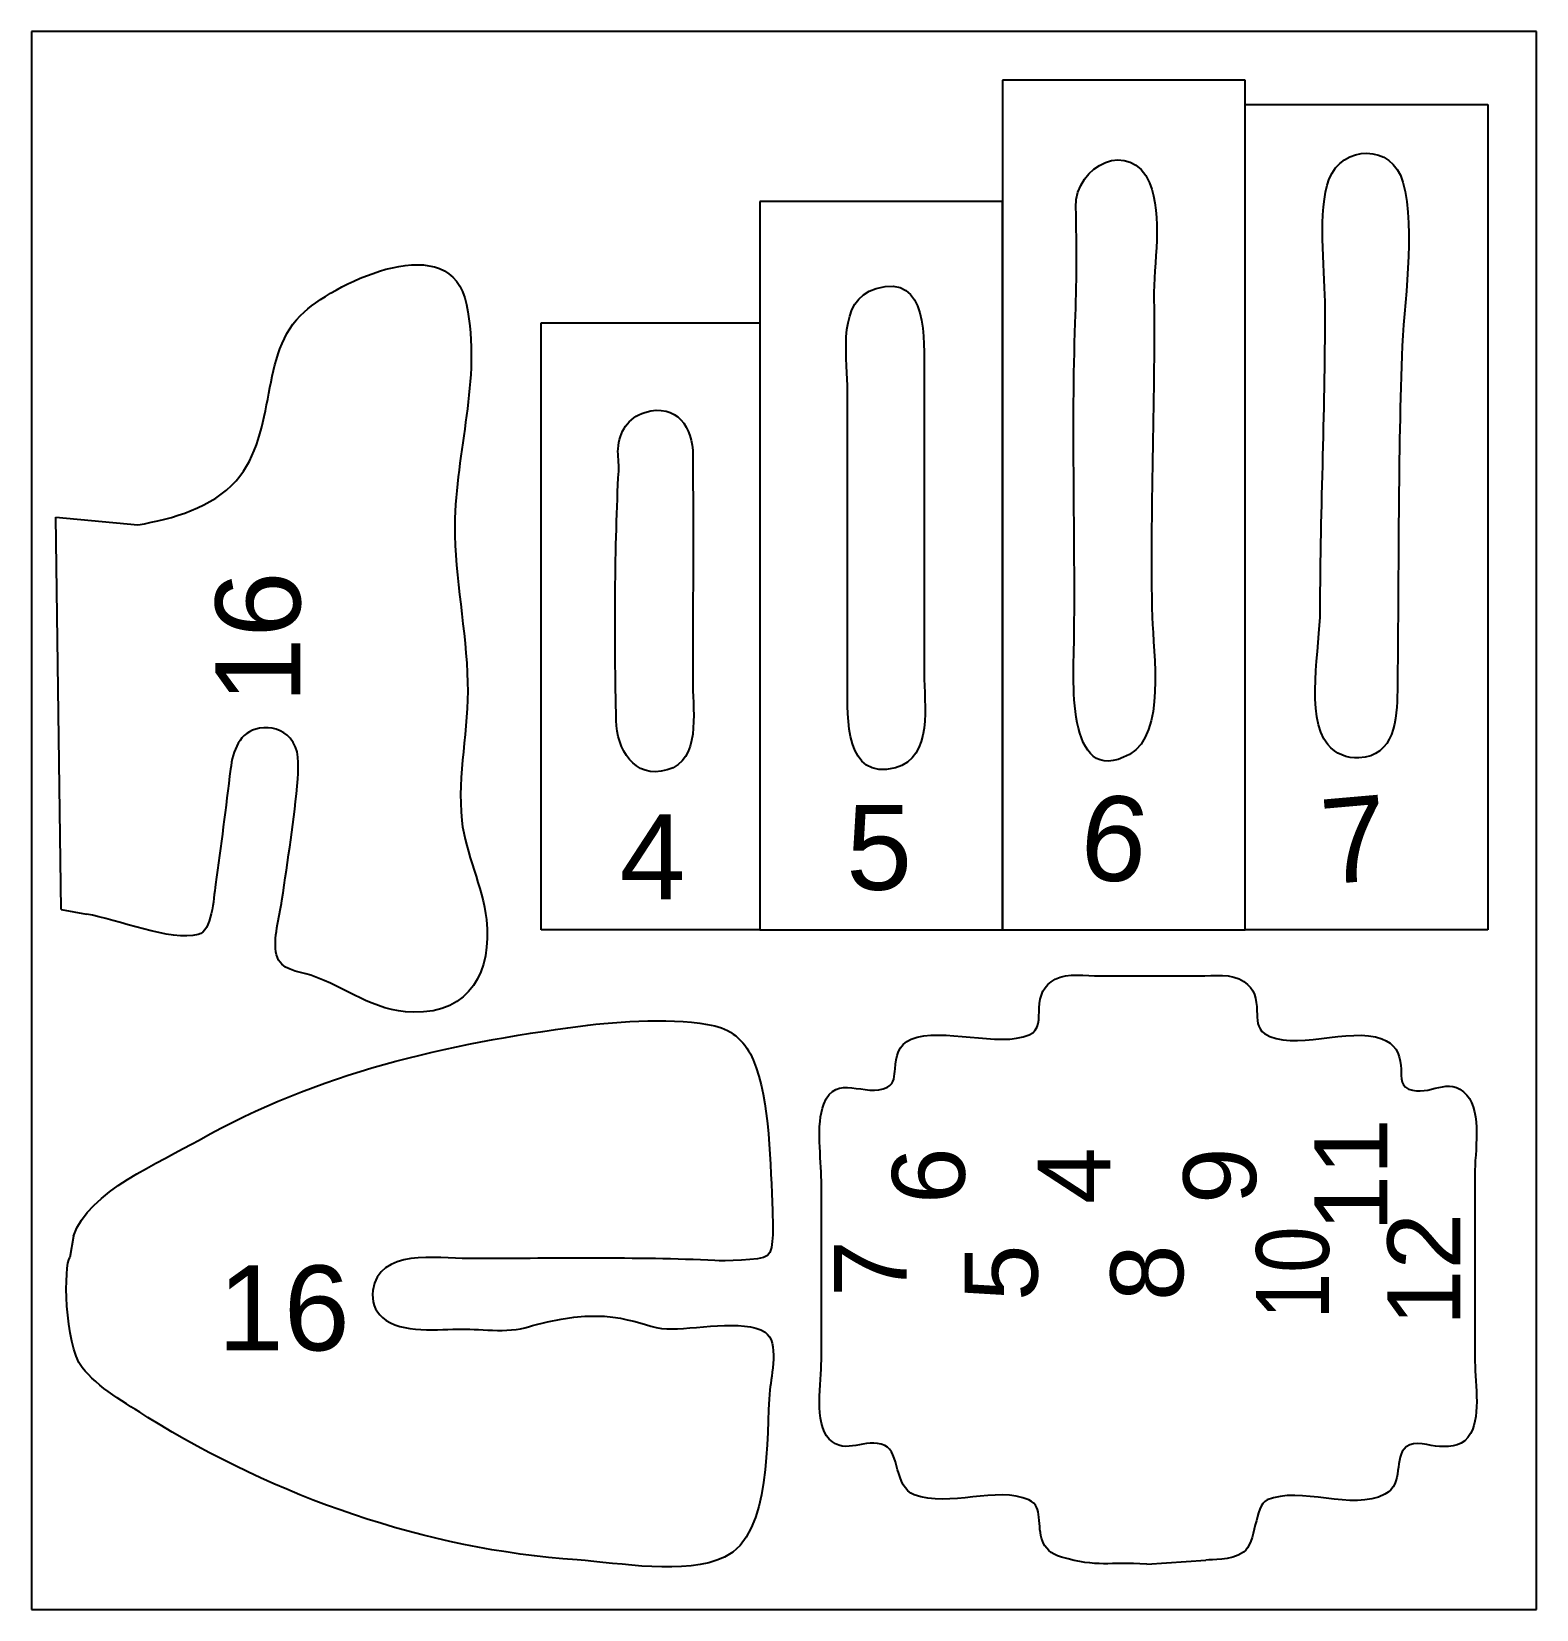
# Model space of a CAD drawing. Header units: millimetres. Extents: x 0 to 62, y 0 to 65.
import ezdxf
from ezdxf.enums import TextEntityAlignment as Align

# ---------------------------------------------------------------- set-up
doc = ezdxf.new("R2010")
doc.units = ezdxf.units.MM
doc.layers.get('0').update_dxf_attribs({"lineweight": 25})
doc.layers.add('Cut', color=7, linetype='Continuous')
doc.layers.add('Stege', color=5, linetype='Continuous', lineweight=25)
doc.layers.add('Text', color=1, linetype='Continuous', lineweight=25)
doc.styles.add('textstyle0', font='')
doc.styles.add('textstyle1', font='')
doc.styles.add('textstyle10', font='')
doc.styles.add('textstyle11', font='')
doc.styles.add('textstyle12', font='')
doc.styles.add('textstyle13', font='')
doc.styles.add('textstyle14', font='')
doc.styles.add('textstyle2', font='')
doc.styles.add('textstyle3', font='')
doc.styles.add('textstyle4', font='')
doc.styles.add('textstyle5', font='')
doc.styles.add('textstyle6', font='')
doc.styles.add('textstyle7', font='')
doc.styles.add('textstyle8', font='')
doc.styles.add('textstyle9', font='')
doc.styles.get('textstyle0').set_extended_font_data('Arial')
doc.styles.get('textstyle1').set_extended_font_data('Arial')
doc.styles.get('textstyle10').set_extended_font_data('Arial')
doc.styles.get('textstyle11').set_extended_font_data('Arial Narrow')
doc.styles.get('textstyle12').set_extended_font_data('Arial')
doc.styles.get('textstyle13').set_extended_font_data('Arial')
doc.styles.get('textstyle14').set_extended_font_data('Arial')
doc.styles.get('textstyle2').set_extended_font_data('Arial')
doc.styles.get('textstyle3').set_extended_font_data('Arial')
doc.styles.get('textstyle4').set_extended_font_data('Arial')
doc.styles.get('textstyle5').set_extended_font_data('Arial')
doc.styles.get('textstyle6').set_extended_font_data('Arial')
doc.styles.get('textstyle7').set_extended_font_data('Arial')
doc.styles.get('textstyle8').set_extended_font_data('Arial')
doc.styles.get('textstyle9').set_extended_font_data('Arial')

msp = doc.modelspace()

# ---------------------------------------------------------------- linework, layer by layer
for p, q in [((62, 65), (0, 65)), ((0, 65), (0, 0)), ((62, 0), (62, 65)), ((50, 63), (40, 63)), ((40, 63), (40, 28)), ((50, 28), (50, 63)), ((50, 28), (50, 62)), ((50, 62), (60, 62)), ((60, 62), (60, 28)), ((40, 58), (30, 58)), ((30, 58), (30, 28)), ((40, 28), (40, 58)), ((21, 53), (30, 53)), ((21, 28), (21, 53)), ((30, 53), (30, 28)), ((30, 28), (21, 28)), ((30, 28), (40, 28)), ((40, 28), (50, 28)), ((60, 28), (50, 28)), ((0, 0), (62, 0))]:
    msp.add_line(p, q)
at = {"layer": 'Cut'}
for p, q in [((1.226, 28.84), (1, 45)), ((1, 45), (4.378, 44.678))]:
    msp.add_line(p, q, dxfattribs=at)
for points in [[(36.772, 50.947), (36.772, 38.564)], [(33.611, 38.037), (33.611, 50.42)], [(44.019, 26.097), (48.11, 26.097)], [(32.539, 10.262), (32.539, 17.652)], [(59.458, 17.916), (59.458, 10.394)]]:
    msp.add_lwpolyline(points, dxfattribs=at)
for points in [[(43.024, 57.766), (42.982, 59.511), (45.303, 60.593), (46.06, 58.766)], [(53.466, 58.929), (53.985, 60.306), (56.067, 60.417), (56.499, 58.797)], [(46.06, 58.766), (46.624, 57.407), (46.222, 55.416), (46.241, 53.984)], [(53.29, 53.88), (53.28, 55.329), (52.961, 57.588), (53.466, 58.929)], [(56.499, 58.797), (57.04, 56.762), (56.524, 53.768), (56.449, 51.64)], [(43, 53), (43.06, 54.618), (43.064, 56.108), (43.024, 57.766)], [(11.241, 53.459), (12.641, 54.695), (17.288, 56.964), (17.924, 53.75)], [(34.796, 54.417), (36.955, 55.084), (36.772, 52.232), (36.772, 50.947)], [(33.611, 50.42), (33.611, 51.729), (33.168, 53.914), (34.796, 54.417)], [(46.241, 53.984), (46.3, 49.662), (46.055, 45.245), (46.171, 40.878)], [(8.425, 46.498), (10.197, 48.521), (9.309, 51.753), (11.241, 53.459)], [(17.924, 53.75), (18.548, 50.601), (17.456, 47.758), (17.441, 44.645)], [(53.092, 41.146), (53.093, 45.374), (53.32, 49.662), (53.29, 53.88)], [(42.953, 39.892), (43.008, 44.301), (42.84, 48.608), (43, 53)], [(56.449, 51.64), (56.291, 47.077), (56.329, 42.447), (56.272, 37.848)], [(25.27, 49.308), (26.601, 49.726), (27.24, 48.663), (27.246, 47.55)], [(24.165, 47.814), (24.212, 48.513), (24.576, 49.091), (25.27, 49.308)], [(24.189, 46.891), (24.208, 47.243), (24.144, 47.504), (24.165, 47.814)], [(27.246, 47.55), (27.262, 44.401), (27.246, 41.218), (27.246, 38.066)], [(24.086, 36.617), (24.004, 39.921), (24.027, 43.939), (24.189, 46.891)], [(4.378, 44.678), (5.825, 44.93), (7.453, 45.388), (8.425, 46.498)], [(17.441, 44.645), (17.431, 42.467), (17.914, 40.349), (17.967, 38.18)], [(53.408, 35.625), (52.455, 36.782), (53.092, 39.702), (53.092, 41.146)], [(46.171, 40.878), (46.21, 39.381), (46.747, 36.063), (45.232, 35.224)], [(45.232, 35.224), (42.552, 33.737), (42.939, 38.635), (42.953, 39.892)], [(36.772, 38.564), (36.772, 37.301), (37.157, 35.092), (35.587, 34.67)], [(17.967, 38.18), (18.014, 36.275), (17.525, 34.39), (17.727, 32.505)], [(27.246, 38.066), (27.246, 36.938), (27.577, 34.98), (26.191, 34.584)], [(35.587, 34.67), (33.513, 34.112), (33.611, 36.757), (33.611, 38.037)], [(56.272, 37.848), (56.258, 36.675), (56.157, 35.146), (54.682, 35.08)], [(26.191, 34.584), (24.803, 34.188), (24.115, 35.45), (24.086, 36.617)], [(9.392, 36.302), (8.552, 36.161), (8.292, 35.36), (8.198, 34.617)], [(10.654, 35.891), (10.333, 36.242), (9.861, 36.38), (9.392, 36.302)], [(10.964, 34.221), (11.003, 34.799), (11.056, 35.452), (10.654, 35.891)], [(54.682, 35.08), (54.203, 35.058), (53.725, 35.239), (53.408, 35.625)], [(8.198, 34.617), (7.999, 33.036), (7.806, 31.444), (7.58, 29.866)], [(10.316, 29.206), (10.543, 30.865), (10.849, 32.552), (10.964, 34.221)], [(17.727, 32.505), (17.877, 31.108), (18.584, 29.807), (18.738, 28.415)], [(7.58, 29.866), (7.492, 29.249), (7.43, 27.941), (6.87, 27.799)], [(6.87, 27.799), (5.732, 27.51), (3.521, 28.427), (2.266, 28.646)], [(10.096, 26.969), (9.935, 27.636), (10.221, 28.519), (10.316, 29.206)], [(18.738, 28.415), (18.971, 26.31), (18.088, 24.547), (15.726, 24.605)], [(11.503, 26.124), (10.965, 26.302), (10.253, 26.318), (10.096, 26.969)], [(15.726, 24.605), (14.001, 24.647), (13.036, 25.616), (11.503, 26.124)], [(42.175, 25.961), (42.703, 26.238), (43.424, 26.097), (44.019, 26.097)], [(48.11, 26.097), (48.725, 26.097), (49.428, 26.22), (49.95, 25.867)], [(41.515, 24.777), (41.54, 25.286), (41.681, 25.704), (42.175, 25.961)], [(49.95, 25.867), (50.399, 25.563), (50.466, 25.154), (50.485, 24.646)], [(41.097, 23.669), (41.555, 23.869), (41.494, 24.357), (41.515, 24.777)], [(22.611, 24.031), (24.209, 24.241), (26.584, 24.395), (28.153, 24.035)], [(50.485, 24.646), (50.498, 24.314), (50.477, 23.935), (50.791, 23.726)], [(6.908, 19.337), (11.773, 22.099), (17.099, 23.307), (22.611, 24.031)], [(28.153, 24.035), (28.894, 23.865), (29.441, 23.342), (29.735, 22.635)], [(35.574, 22.27), (35.616, 22.777), (35.692, 23.26), (36.246, 23.492)], [(36.246, 23.492), (37.493, 24.013), (39.863, 23.131), (41.097, 23.669)], [(50.791, 23.726), (51.952, 22.951), (54.284, 24.016), (55.631, 23.51)], [(55.631, 23.51), (56.154, 23.314), (56.367, 22.918), (56.416, 22.402)], [(29.735, 22.635), (30.418, 21), (30.445, 18.225), (30.523, 16.434)], [(32.637, 20.818), (33.154, 22.147), (34.337, 21.045), (35.268, 21.52)], [(35.268, 21.52), (35.565, 21.671), (35.551, 21.995), (35.574, 22.27)], [(56.416, 22.402), (56.447, 22.075), (56.356, 21.587), (56.729, 21.438)], [(56.729, 21.438), (57.612, 21.085), (58.369, 22.048), (59.137, 21.185)], [(32.539, 17.652), (32.539, 18.569), (32.309, 19.975), (32.637, 20.818)], [(59.137, 21.185), (59.765, 20.478), (59.458, 18.829), (59.458, 17.916)], [(1.723, 15.378), (2.344, 17.214), (5.313, 18.431), (6.908, 19.337)], [(30.523, 16.434), (30.543, 15.981), (30.617, 14.823), (30.317, 14.575)], [(2.081, 9.97), (1.337, 10.935), (1.333, 14.226), (1.576, 14.492)], [(17.993, 14.454), (16.693, 14.454), (14.286, 14.884), (14.064, 13.135)], [(28.153, 14.372), (24.993, 14.528), (21.321, 14.454), (17.993, 14.454)], [(30.317, 14.575), (30.049, 14.353), (28.457, 14.357), (28.153, 14.372)], [(14.064, 13.135), (14.01, 12.704), (14.131, 12.314), (14.46, 12.022)], [(20.632, 11.701), (24.123, 12.625), (24.963, 11.612), (26.174, 11.556)], [(14.46, 12.022), (15.23, 11.339), (16.814, 11.551), (17.729, 11.551)], [(17.729, 11.551), (18.536, 11.551), (19.852, 11.356), (20.632, 11.701)], [(26.174, 11.556), (27.211, 11.509), (29.357, 11.994), (30.222, 11.416)], [(30.222, 11.416), (30.816, 11.019), (30.476, 9.646), (30.419, 9.044)], [(4.797, 7.912), (3.925, 8.455), (2.702, 9.165), (2.081, 9.97)], [(32.86, 7.021), (32.223, 7.658), (32.539, 9.388), (32.539, 10.262)], [(59.458, 10.394), (59.458, 9.472), (59.727, 8.049), (59.284, 7.242)], [(30.419, 9.044), (30.236, 7.117), (30.535, 3.096), (28.549, 2.152)], [(22.479, 2.039), (16.196, 2.479), (10.084, 4.621), (4.797, 7.912)], [(59.284, 7.242), (59.017, 6.753), (58.514, 6.684), (58.007, 6.712)], [(35.159, 6.752), (34.33, 7.109), (33.565, 6.317), (32.86, 7.021)], [(36.367, 4.724), (35.543, 5.034), (35.765, 6.491), (35.159, 6.752)], [(56.635, 6.696), (56.088, 6.266), (56.566, 5.175), (55.758, 4.744)], [(58.007, 6.712), (57.592, 6.734), (56.989, 6.974), (56.635, 6.696)], [(41.086, 4.509), (39.78, 5.097), (37.805, 4.184), (36.367, 4.724)], [(55.758, 4.744), (54.431, 4.036), (52.244, 5.095), (50.901, 4.509)], [(41.498, 3.796), (41.462, 4.105), (41.426, 4.355), (41.086, 4.509)], [(50.901, 4.509), (50.388, 4.285), (50.451, 2.709), (49.929, 2.357)], [(42.436, 2.157), (41.507, 2.425), (41.576, 3.122), (41.498, 3.796)], [(28.549, 2.152), (26.954, 1.392), (24.2, 1.918), (22.479, 2.039)], [(45.95, 1.867), (44.35, 1.967), (43.954, 1.718), (42.436, 2.157)], [(49.929, 2.357), (49.363, 1.975), (48.645, 2.081), (48.384, 2.03)]]:
    msp.add_open_spline(points, degree=3, dxfattribs=at)
at = {"layer": 'Stege'}
for p, q in [((1.226, 28.84), (2.266, 28.646)), ((1.723, 15.378), (1.576, 14.492)), ((45.95, 1.867), (48.384, 2.03))]:
    msp.add_line(p, q, dxfattribs=at)

# ---------------------------------------------------------------- texts
at = {"layer": 'Text'}
for s, height, rotation, style, p in [('16', 3.5, 90, 'textstyle1', (9.326, 40.04)), ('9', 3.5, 174, 'textstyle4', (44.627, 31.762)), ('7', 3.5, 5, 'textstyle0', (54.498, 31.72)), ('11', 3, 90, 'textstyle12', (54.353, 17.896)), ('4', 3, 90, 'textstyle8', (42.95, 17.867)), ('6', 3, 90, 'textstyle6', (36.95, 17.867)), ('9', 3, 90, 'textstyle10', (48.95, 17.867)), ('10', 3, 90, 'textstyle11', (51.95, 13.867)), ('12', 3, 90, 'textstyle13', (57.36, 13.999)), ('7', 3, 90, 'textstyle5', (34.559, 14.041)), ('5', 3, 90, 'textstyle7', (39.95, 13.867)), ('8', 3, 90, 'textstyle9', (45.95, 13.867))]:
    msp.add_text(s, height=height, rotation=rotation, dxfattribs=dict(at, style=style)).set_placement(p, align=Align.MIDDLE_CENTER)
for s, style, p in [('4', 'textstyle2', (25.588, 31.009)), ('5', 'textstyle3', (34.919, 31.395)), ('16', 'textstyle14', (10.391, 12.421))]:
    msp.add_text(s, height=3.5, dxfattribs=dict(at, style=style)).set_placement(p, align=Align.MIDDLE_CENTER)

doc.saveas('drawing.dxf')
